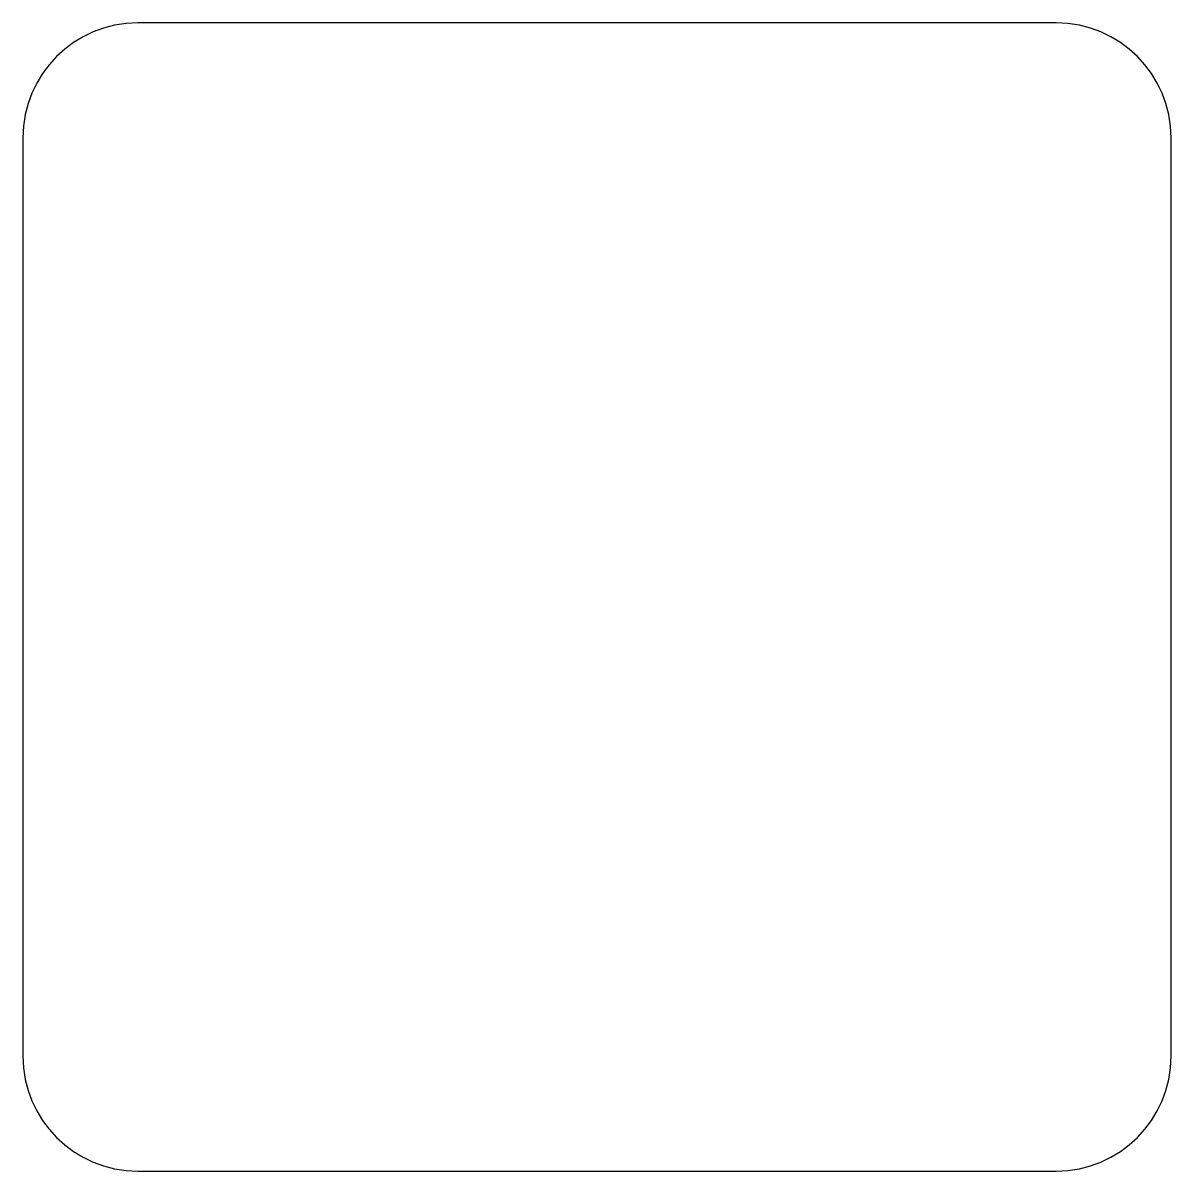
# Model space of a CAD drawing. Extents: x 0 to 100, y 0 to 100.
import ezdxf

# ---------------------------------------------------------------- set-up
doc = ezdxf.new("R2010")
doc.units = 0
doc.header["$MEASUREMENT"] = 0
doc.layers.add('deel 2', color=3, linetype='CONTINUOUS')

msp = doc.modelspace()

# ---------------------------------------------------------------- linework, layer by layer
at = {"layer": 'deel 2'}
msp.add_lwpolyline([(10, 0), (90, 0, 0.41421), (100, 10), (100, 90, 0.41421), (90, 100), (10, 100, 0.41421), (0, 90), (0, 10, 0.41421)], format="xyb", close=True, dxfattribs=at)

doc.saveas('drawing.dxf')
